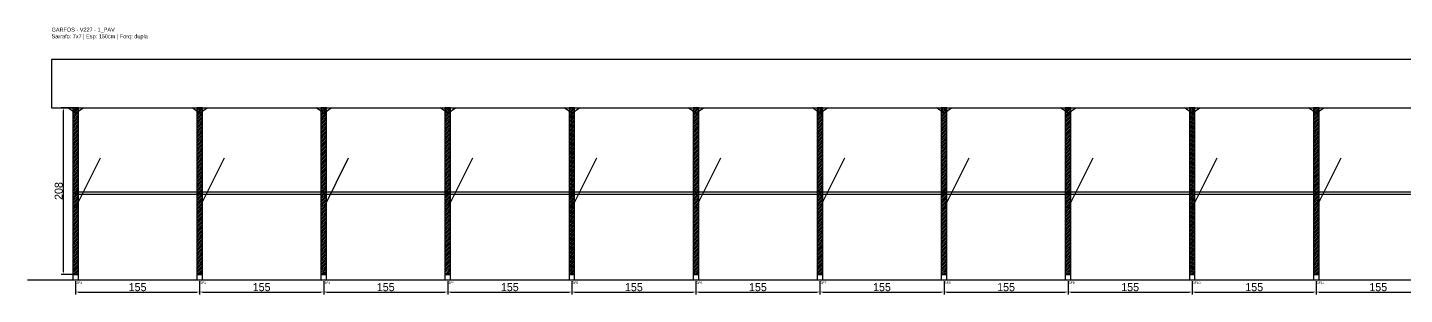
# Model space of a CAD drawing. Header units: metres. Extents: x -30 to 3500, y -25 to 308.
# Drawn here: x -30 to 1690, y -25 to 308 of the extents above; entities that cross this region are included whole.
import ezdxf

# ---------------------------------------------------------------- set-up
doc = ezdxf.new("R2010")
doc.units = ezdxf.units.M
for name, color, linetype in [('BARRA_ANCORAGEM', 1, 'Continuous'), ('COTA', 241, 'Continuous'), ('GARFOS OK', 3, 'Continuous'), ('NOME DA VIGA', 6, 'Continuous'), ('SARR_7x7', 40, 'Continuous'), ('TIRAS REESCORAMENTO', 252, 'Continuous'), ('VIGAS', 3, 'Continuous')]:
    doc.layers.add(name, color=color, linetype=linetype)
doc.dimstyles.new('EZ DXF', dxfattribs={"dimtxt": 10, "dimasz": 3.5, "dimexe": 3, "dimexo": 1.5, "dimgap": 1, "dimtad": 1, "dimdec": 1, "dimdsep": 46, "dimcen": 2.5, "dimazin": 3, "dimtfac": 1, "dimtmove": 0, "dimatfit": 3})

msp = doc.modelspace()

# ---------------------------------------------------------------- hatches: boundary and pattern name
at = {"layer": 'COTA'}
h = msp.add_hatch(dxfattribs=at)
h.set_pattern_fill('ANSI31', scale=0.5)
h.paths.add_polyline_path([(26.5, 0), (33.5, 0), (33.5, 208), (26.5, 208)])
h = msp.add_hatch(dxfattribs=at)
h.set_pattern_fill('ANSI31', scale=0.5)
h.paths.add_polyline_path([(181.52, 0), (188.52, 0), (188.52, 208), (181.52, 208)])
h = msp.add_hatch(dxfattribs=at)
h.set_pattern_fill('ANSI31', scale=0.5)
h.paths.add_polyline_path([(336.54, 0), (343.54, 0), (343.54, 208), (336.54, 208)])
h = msp.add_hatch(dxfattribs=at)
h.set_pattern_fill('ANSI31', scale=0.5)
h.paths.add_polyline_path([(491.57, 0), (498.57, 0), (498.57, 208), (491.57, 208)])
h = msp.add_hatch(dxfattribs=at)
h.set_pattern_fill('ANSI31', scale=0.5)
h.paths.add_polyline_path([(646.59, 0), (653.59, 0), (653.59, 208), (646.59, 208)])
h = msp.add_hatch(dxfattribs=at)
h.set_pattern_fill('ANSI31', scale=0.5)
h.paths.add_polyline_path([(801.61, 0), (808.61, 0), (808.61, 208), (801.61, 208)])
h = msp.add_hatch(dxfattribs=at)
h.set_pattern_fill('ANSI31', scale=0.5)
h.paths.add_polyline_path([(956.63, 0), (963.63, 0), (963.63, 208), (956.63, 208)])
h = msp.add_hatch(dxfattribs=at)
h.set_pattern_fill('ANSI31', scale=0.5)
h.paths.add_polyline_path([(1111.65, 0), (1118.65, 0), (1118.65, 208), (1111.65, 208)])
h = msp.add_hatch(dxfattribs=at)
h.set_pattern_fill('ANSI31', scale=0.5)
h.paths.add_polyline_path([(1266.68, 0), (1273.68, 0), (1273.68, 208), (1266.68, 208)])
h = msp.add_hatch(dxfattribs=at)
h.set_pattern_fill('ANSI31', scale=0.5)
h.paths.add_polyline_path([(1421.7, 0), (1428.7, 0), (1428.7, 208), (1421.7, 208)])
h = msp.add_hatch(dxfattribs=at)
h.set_pattern_fill('ANSI31', scale=0.5)
h.paths.add_polyline_path([(1576.72, 0), (1583.72, 0), (1583.72, 208), (1576.72, 208)])

# ---------------------------------------------------------------- linework, layer by layer
at = {"layer": 'BARRA_ANCORAGEM'}
for p, q in [((30, 83.2), (61.2, 145.6)), ((185.02, 83.2), (216.22, 145.6)), ((340.04, 83.2), (371.24, 145.6)), ((495.07, 83.2), (526.27, 145.6)), ((650.09, 83.2), (681.29, 145.6)), ((805.11, 83.2), (836.31, 145.6)), ((960.13, 83.2), (991.33, 145.6)), ((1115.15, 83.2), (1146.35, 145.6)), ((1270.18, 83.2), (1301.38, 145.6)), ((1425.2, 83.2), (1456.4, 145.6)), ((1580.22, 83.2), (1611.42, 145.6))]:
    msp.add_line(p, q, dxfattribs=at)
at = {"layer": 'GARFOS OK'}
for p, q in [((30, 201), (20.5, 208)), ((20.5, 208), (39.5, 208)), ((30, 201), (39.5, 208)), ((185.02, 201), (175.52, 208)), ((175.52, 208), (194.52, 208)), ((185.02, 201), (194.52, 208)), ((340.04, 201), (330.54, 208)), ((330.54, 208), (349.54, 208)), ((340.04, 201), (349.54, 208)), ((495.07, 201), (485.57, 208)), ((485.57, 208), (504.57, 208)), ((495.07, 201), (504.57, 208)), ((650.09, 201), (640.59, 208)), ((640.59, 208), (659.59, 208)), ((650.09, 201), (659.59, 208)), ((805.11, 201), (795.61, 208)), ((795.61, 208), (814.61, 208)), ((805.11, 201), (814.61, 208)), ((960.13, 201), (950.63, 208)), ((950.63, 208), (969.63, 208)), ((960.13, 201), (969.63, 208)), ((1115.15, 201), (1105.65, 208)), ((1105.65, 208), (1124.65, 208)), ((1115.15, 201), (1124.65, 208)), ((1270.18, 201), (1260.68, 208)), ((1260.68, 208), (1279.68, 208)), ((1270.18, 201), (1279.68, 208)), ((1425.2, 201), (1415.7, 208)), ((1415.7, 208), (1434.7, 208)), ((1425.2, 201), (1434.7, 208)), ((1580.22, 201), (1570.72, 208)), ((1570.72, 208), (1589.72, 208)), ((1580.22, 201), (1589.72, 208))]:
    msp.add_line(p, q, dxfattribs=at)
at = {"layer": 'GARFOS OK', "linetype": 'CONTINUOUS'}
msp.add_line((-30, -7), (3500.48, -7), dxfattribs=at)
at = {"layer": 'GARFOS OK'}
for points in [[(26.5, 0), (33.5, 0), (33.5, 208), (26.5, 208), (26.5, 0)], [(181.52, 0), (188.52, 0), (188.52, 208), (181.52, 208), (181.52, 0)], [(336.54, 0), (343.54, 0), (343.54, 208), (336.54, 208), (336.54, 0)], [(491.57, 0), (498.57, 0), (498.57, 208), (491.57, 208), (491.57, 0)], [(646.59, 0), (653.59, 0), (653.59, 208), (646.59, 208), (646.59, 0)], [(801.61, 0), (808.61, 0), (808.61, 208), (801.61, 208), (801.61, 0)], [(956.63, 0), (963.63, 0), (963.63, 208), (956.63, 208), (956.63, 0)], [(1111.65, 0), (1118.65, 0), (1118.65, 208), (1111.65, 208), (1111.65, 0)], [(1266.68, 0), (1273.68, 0), (1273.68, 208), (1266.68, 208), (1266.68, 0)], [(1421.7, 0), (1428.7, 0), (1428.7, 208), (1421.7, 208), (1421.7, 0)], [(1576.72, 0), (1583.72, 0), (1583.72, 208), (1576.72, 208), (1576.72, 0)]]:
    msp.add_lwpolyline(points, dxfattribs=at)
at = {"layer": 'SARR_7x7'}
for points in [[(26.5, -7), (33.5, -7), (33.5, 0), (26.5, 0), (26.5, -7)], [(181.52, -7), (188.52, -7), (188.52, 0), (181.52, 0), (181.52, -7)], [(336.54, -7), (343.54, -7), (343.54, 0), (336.54, 0), (336.54, -7)], [(491.57, -7), (498.57, -7), (498.57, 0), (491.57, 0), (491.57, -7)], [(646.59, -7), (653.59, -7), (653.59, 0), (646.59, 0), (646.59, -7)], [(801.61, -7), (808.61, -7), (808.61, 0), (801.61, 0), (801.61, -7)], [(956.63, -7), (963.63, -7), (963.63, 0), (956.63, 0), (956.63, -7)], [(1111.65, -7), (1118.65, -7), (1118.65, 0), (1111.65, 0), (1111.65, -7)], [(1266.68, -7), (1273.68, -7), (1273.68, 0), (1266.68, 0), (1266.68, -7)], [(1421.7, -7), (1428.7, -7), (1428.7, 0), (1421.7, 0), (1421.7, -7)], [(1576.72, -7), (1583.72, -7), (1583.72, 0), (1576.72, 0), (1576.72, -7)]]:
    msp.add_lwpolyline(points, dxfattribs=at)
at = {"layer": 'TIRAS REESCORAMENTO'}
for points in [[(30, 100), (185.02, 100), (185.02, 102.5), (30, 102.5), (30, 100)], [(185.02, 100), (340.04, 100), (340.04, 102.5), (185.02, 102.5), (185.02, 100)], [(340.04, 100), (495.07, 100), (495.07, 102.5), (340.04, 102.5), (340.04, 100)], [(495.07, 100), (650.09, 100), (650.09, 102.5), (495.07, 102.5), (495.07, 100)], [(650.09, 100), (805.11, 100), (805.11, 102.5), (650.09, 102.5), (650.09, 100)], [(805.11, 100), (960.13, 100), (960.13, 102.5), (805.11, 102.5), (805.11, 100)], [(960.13, 100), (1115.15, 100), (1115.15, 102.5), (960.13, 102.5), (960.13, 100)], [(1115.15, 100), (1270.18, 100), (1270.18, 102.5), (1115.15, 102.5), (1115.15, 100)], [(1270.18, 100), (1425.2, 100), (1425.2, 102.5), (1270.18, 102.5), (1270.18, 100)], [(1425.2, 100), (1580.22, 100), (1580.22, 102.5), (1425.2, 102.5), (1425.2, 100)], [(1580.22, 100), (1735.24, 100), (1735.24, 102.5), (1580.22, 102.5), (1580.22, 100)]]:
    msp.add_lwpolyline(points, dxfattribs=at)
at = {"layer": 'VIGAS'}
msp.add_lwpolyline([(0, 208), (3470.48, 208), (3470.48, 268), (0, 268), (0, 208)], dxfattribs=at)

# ---------------------------------------------------------------- texts
at = {"layer": 'NOME DA VIGA'}
for s, p in [('GF1', (30, -12)), ('GF2', (185.02, -12)), ('GF3', (340.04, -12)), ('GF4', (495.07, -12)), ('GF5', (650.09, -12)), ('GF6', (805.11, -12)), ('GF7', (960.13, -12)), ('GF8', (1115.15, -12)), ('GF9', (1270.18, -12)), ('GF10', (1425.2, -12)), ('GF11', (1580.22, -12))]:
    msp.add_text(s, height=3, dxfattribs=at).set_placement(p)
at = {"layer": 'NOME DA VIGA', "insert": (0, 293), "char_height": 5, "attachment_point": 7}
msp.add_mtext('GARFOS - V227 - 1_PAV\\PSarrafo: 7x7 | Esp: 150cm | Forq: dupla', dxfattribs=at)

# ---------------------------------------------------------------- dimensions: what is measured, and where the dimension line sits
at = {"layer": 'COTA'}
msp.add_linear_dim(base=(15, 0), p1=(30, 0), p2=(30, 208), angle=90, dimstyle='EZ DXF', dxfattribs=at).render()
for base, p1, p2 in [((30, -22), (30, -7), (185.02, -7)), ((185.02, -22), (185.02, -7), (340.04, -7)), ((340.04, -22), (340.04, -7), (495.07, -7)), ((495.07, -22), (495.07, -7), (650.09, -7)), ((650.09, -22), (650.09, -7), (805.11, -7)), ((805.11, -22), (805.11, -7), (960.13, -7)), ((960.13, -22), (960.13, -7), (1115.15, -7)), ((1115.15, -22), (1115.15, -7), (1270.18, -7)), ((1270.18, -22), (1270.18, -7), (1425.2, -7)), ((1425.2, -22), (1425.2, -7), (1580.22, -7)), ((1580.22, -22), (1580.22, -7), (1735.24, -7))]:
    msp.add_linear_dim(base=base, p1=p1, p2=p2, dimstyle='EZ DXF', dxfattribs=at).render()

doc.saveas('drawing.dxf')
